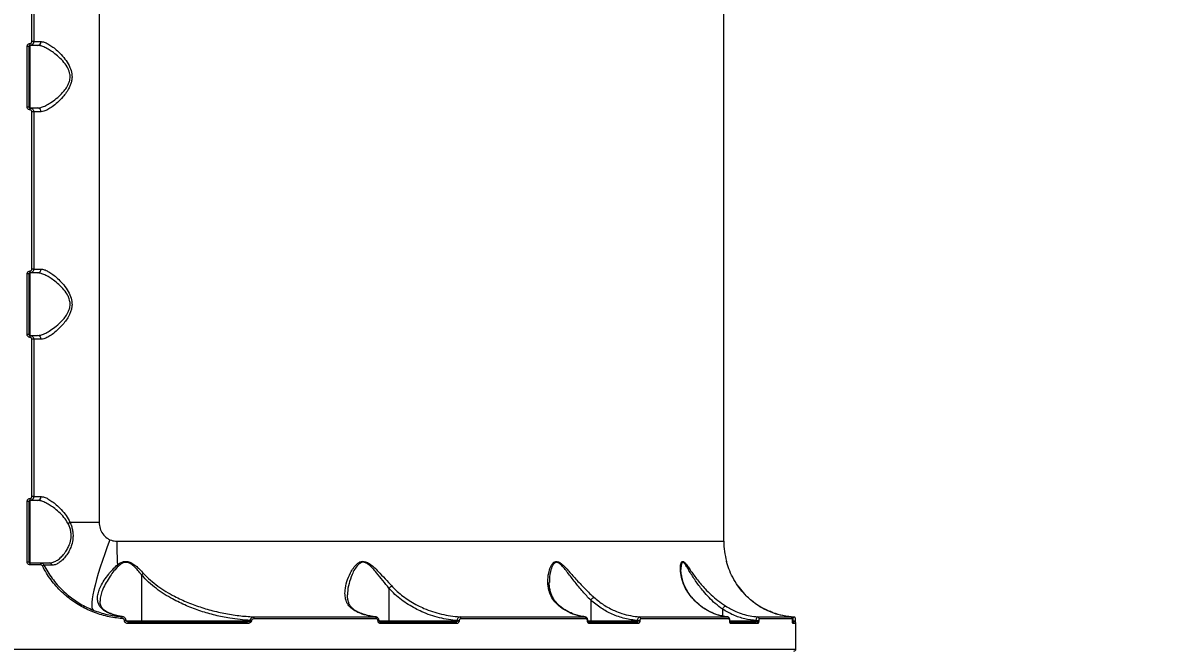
# Model space of a CAD drawing. Header units: millimetres. Extents: x 10665 to 29906, y -6125 to 7364.
# Drawn here: x 23940 to 24541, y 469 to 799 of the extents above; entities that cross this region are included whole.
import ezdxf

# ---------------------------------------------------------------- set-up
doc = ezdxf.new("R2010")
doc.units = ezdxf.units.MM
for name, color, linetype in [('DIKOM_ОБЪЕКТ', 7, 'Continuous'), ('DIKOM_РАЗМЕР_ЗОНА', 7, 'Continuous'), ('DIKOM_РАЗМЕР_ОБЪЕКТА', 7, 'Continuous')]:
    doc.layers.add(name, color=color, linetype=linetype)
doc.styles.add('style1', font='arial.ttf', dxfattribs={"width": 0.8})
doc.dimstyles.new('1-50', dxfattribs={"dimtxt": 300, "dimasz": 200, "dimexe": 100, "dimexo": 0, "dimgap": 100, "dimtad": 1, "dimdec": 0, "dimtxsty": 'style1', "dimcen": 0, "dimclrd": 7, "dimclre": 7, "dimadec": 1, "dimazin": 2, "dimtfac": 1, "dimtdec": 0, "dimtmove": 1, "dimatfit": 3, "dimfxl": 0, "dimlwd": 25, "dimlwe": 18, "dimarcsym": 0})

# ---------------------------------------------------------------- blocks, each defined once
blk = doc.blocks.new('*D16')
at = {"layer": 'Defpoints', "color": 0, "transparency": 16777216}
for p in [(12665, 4926.53), (12665, 1146.89), (26947.71, -1821.93)]:
    blk.add_point(p, dxfattribs=at)
at = {"layer": 'DIKOM_РАЗМЕР_ОБЪЕКТА', "color": 7, "lineweight": 18, "transparency": 16777216}
for p, q in [((12665, 1146.89), (12665, 5026.53)), ((26947.71, -1821.93), (26947.71, 5026.53))]:
    blk.add_line(p, q, dxfattribs=at)
at = {"layer": 'DIKOM_РАЗМЕР_ОБЪЕКТА', "color": 7, "lineweight": 25, "transparency": 16777216}
blk.add_line((26747.71, 4926.53), (12865, 4926.53), dxfattribs=at)
at = {"layer": 'DIKOM_РАЗМЕР_ОБЪЕКТА', "color": 7, "transparency": 16777216}
for points in [[(12865, 4959.86), (12865, 4893.19), (12665, 4926.53)], [(26747.71, 4959.86), (26747.71, 4893.19), (26947.71, 4926.53)]]:
    blk.add_solid(points, dxfattribs=at)
at = {"layer": 'DIKOM_РАЗМЕР_ОБЪЕКТА', "color": 0, "transparency": 16777216, "insert": (21497, 5179.8), "char_height": 300, "attachment_point": 5, "style": 'style1'}
blk.add_mtext('14300', dxfattribs=at)
blk = doc.blocks.new('*D15')
at = {"layer": 'Defpoints', "color": 0, "transparency": 16777216}
for p in [(20416.84, 4419.04), (19675.94, -4001.39), (28567.5, -4001.39)]:
    blk.add_point(p, dxfattribs=at)
at = {"layer": 'DIKOM_РАЗМЕР_ОБЪЕКТА', "color": 7, "lineweight": 18, "transparency": 16777216}
for p, q in [((20416.84, 4419.04), (28667.5, 4419.04)), ((19675.94, -4001.39), (28667.5, -4001.39))]:
    blk.add_line(p, q, dxfattribs=at)
at = {"layer": 'DIKOM_РАЗМЕР_ОБЪЕКТА', "color": 7, "lineweight": 25, "transparency": 16777216}
blk.add_line((28567.5, 4219.04), (28567.5, -3801.39), dxfattribs=at)
at = {"layer": 'DIKOM_РАЗМЕР_ОБЪЕКТА', "color": 7, "transparency": 16777216}
for points in [[(28534.17, 4219.04), (28600.83, 4219.04), (28567.5, 4419.04)], [(28534.17, -3801.39), (28600.83, -3801.39), (28567.5, -4001.39)]]:
    blk.add_solid(points, dxfattribs=at)
at = {"layer": 'DIKOM_РАЗМЕР_ОБЪЕКТА', "color": 0, "transparency": 16777216, "insert": (28247.96, -1553.33), "char_height": 300, "attachment_point": 5, "rotation": 90, "style": 'style1'}
blk.add_mtext('8400', dxfattribs=at)
blk = doc.blocks.new('*D14')
at = {"layer": 'Defpoints', "color": 0, "transparency": 16777216}
for p in [(28947.71, 6914.03), (10665, 1629.88), (28947.71, -1535.43)]:
    blk.add_point(p, dxfattribs=at)
at = {"layer": 'DIKOM_РАЗМЕР_ЗОНА', "color": 7, "lineweight": 18, "transparency": 16777216}
for p, q in [((10665, 1629.88), (10665, 7014.03)), ((28947.71, -1535.43), (28947.71, 7014.03))]:
    blk.add_line(p, q, dxfattribs=at)
at = {"layer": 'DIKOM_РАЗМЕР_ЗОНА', "color": 7, "lineweight": 25, "transparency": 16777216}
blk.add_line((10865, 6914.03), (28747.71, 6914.03), dxfattribs=at)
at = {"layer": 'DIKOM_РАЗМЕР_ЗОНА', "color": 7, "transparency": 16777216}
for points in [[(10865, 6947.36), (10865, 6880.69), (10665, 6914.03)], [(28747.71, 6947.36), (28747.71, 6880.69), (28947.71, 6914.03)]]:
    blk.add_solid(points, dxfattribs=at)
at = {"layer": 'DIKOM_РАЗМЕР_ЗОНА', "color": 0, "transparency": 16777216, "insert": (21431.5, 7167.3), "char_height": 300, "attachment_point": 5, "style": 'style1'}
blk.add_mtext('18300', dxfattribs=at)
blk = doc.blocks.new('*D13')
at = {"layer": 'Defpoints', "color": 0, "transparency": 16777216}
for p in [(20470.84, 6542.55), (29806, 6542.55), (19621.9, -6125)]:
    blk.add_point(p, dxfattribs=at)
at = {"layer": 'DIKOM_РАЗМЕР_ЗОНА', "color": 7, "lineweight": 18, "transparency": 16777216}
for p, q in [((20470.84, 6542.55), (29906, 6542.55)), ((19621.9, -6125), (29906, -6125))]:
    blk.add_line(p, q, dxfattribs=at)
at = {"layer": 'DIKOM_РАЗМЕР_ЗОНА', "color": 7, "lineweight": 25, "transparency": 16777216}
blk.add_line((29806, -5925), (29806, 6342.55), dxfattribs=at)
at = {"layer": 'DIKOM_РАЗМЕР_ЗОНА', "color": 7, "transparency": 16777216}
for points in [[(29772.67, 6342.55), (29839.33, 6342.55), (29806, 6542.55)], [(29772.67, -5925), (29839.33, -5925), (29806, -6125)]]:
    blk.add_solid(points, dxfattribs=at)
at = {"layer": 'DIKOM_РАЗМЕР_ЗОНА', "color": 0, "transparency": 16777216, "insert": (29552.83, 208.78), "char_height": 300, "attachment_point": 5, "rotation": 90, "style": 'style1'}
blk.add_mtext('12650', dxfattribs=at)

msp = doc.modelspace()

# ---------------------------------------------------------------- linework, layer by layer
at = {"layer": 'DIKOM_ОБЪЕКТ', "color": 7, "linetype": 'Continuous', "lineweight": 15}
for p, q in [((23979.79, 885.57), (23979.79, 535.57)), ((24309.28, 525.52), (24309.28, 881.54)), ((23944.32, 789.07), (23944.32, 872.07)), ((23945.28, 872.07), (23945.28, 789.07)), ((23945.28, 789.07), (23944.32, 789.07)), ((23945.28, 789.07), (23949.14, 789.07)), ((23941.82, 754.57), (23941.82, 786.57)), ((23942.78, 786.57), (23941.82, 786.57)), ((23942.78, 786.57), (23942.78, 754.57)), ((23947.33, 787.07), (23943.28, 787.07)), ((23943.28, 787.07), (23943.28, 754.07)), ((23942.78, 754.57), (23941.82, 754.57)), ((23943.28, 754.07), (23947.33, 754.07)), ((23944.32, 669.07), (23944.32, 752.07)), ((23945.28, 752.07), (23944.32, 752.07)), ((23949.14, 752.07), (23945.28, 752.07)), ((23945.28, 752.07), (23945.28, 669.07)), ((23945.28, 669.07), (23944.32, 669.07)), ((23945.28, 669.07), (23949.14, 669.07)), ((23941.82, 634.57), (23941.82, 666.57)), ((23942.78, 666.57), (23941.82, 666.57)), ((23942.78, 666.57), (23942.78, 634.57)), ((23947.33, 667.07), (23943.28, 667.07)), ((23943.28, 667.07), (23943.28, 634.07)), ((23942.78, 634.57), (23941.82, 634.57)), ((23943.28, 634.07), (23947.33, 634.07)), ((23944.32, 549.07), (23944.32, 632.07)), ((23945.28, 632.07), (23944.32, 632.07)), ((23949.14, 632.07), (23945.28, 632.07)), ((23945.28, 632.07), (23945.28, 549.07)), ((23945.28, 549.07), (23944.32, 549.07)), ((23945.28, 549.07), (23949.14, 549.07)), ((23941.82, 514.57), (23941.82, 546.57)), ((23942.78, 546.57), (23941.82, 546.57)), ((23942.78, 546.57), (23942.78, 514.57)), ((23947.33, 547.07), (23943.28, 547.07)), ((23943.28, 547.07), (23943.28, 514.07)), ((23964.38, 535.57), (23979.79, 535.57)), ((23989.13, 525.52), (24309.28, 525.52)), ((23942.78, 514.57), (23941.82, 514.57)), ((23943.28, 514.07), (23948.9, 514.07)), ((23948.95, 513.07), (23943.32, 513.07)), ((24002.2, 507.69), (24002.2, 483.57)), ((24132.64, 500.73), (24132.64, 483.57)), ((24217.26, 503.88), (24217.25, 503.73)), ((24316.71, 501.96), (24320.25, 497.66)), ((24239.05, 494.46), (24239.05, 483.57)), ((23985.43, 487.47), (23985.46, 487.46)), ((24308.51, 489.69), (24308.51, 486.06)), ((23991.97, 485.82), (23991.33, 485.9)), ((23993.19, 483.57), (23993.19, 483.67)), ((23994.03, 483.67), (23993.19, 483.67)), ((23994.03, 483.57), (23993.19, 483.57)), ((23994.03, 483.57), (23994.03, 483.67)), ((23994.03, 483.57), (24002.2, 483.57)), ((23994.97, 483.07), (24057.49, 483.07)), ((24057.8, 482.07), (23995.13, 482.07)), ((24002.2, 483.57), (24059.49, 483.57)), ((24059.49, 483.57), (24059.49, 483.7)), ((24059.49, 483.7), (24060.14, 483.7)), ((24059.49, 483.57), (24060.14, 483.57)), ((24060.14, 483.7), (24060.14, 483.57)), ((24061.3, 485.63), (24125.48, 485.63)), ((24125.92, 484.63), (24061.6, 484.63)), ((24126.89, 483.57), (24126.89, 483.61)), ((24127.41, 483.61), (24126.89, 483.61)), ((24127.41, 483.57), (24126.89, 483.57)), ((24127.41, 483.57), (24127.41, 483.61)), ((24127.41, 483.57), (24132.64, 483.57)), ((24127.83, 483.07), (24167.6, 483.07)), ((24168.17, 482.07), (24128.31, 482.07)), ((24132.64, 483.57), (24168.79, 483.57)), ((24168.79, 483.57), (24168.79, 483.68)), ((24168.79, 483.68), (24169.69, 483.68)), ((24168.79, 483.57), (24169.69, 483.57)), ((24169.69, 483.68), (24169.69, 483.57)), ((24170.12, 485.63), (24235.95, 485.63)), ((24236.63, 484.63), (24170.66, 484.63)), ((24236.05, 485.68), (24235.39, 485.76)), ((24237.31, 483.57), (24237.31, 483.63)), ((24237.57, 483.63), (24237.31, 483.63)), ((24237.57, 483.57), (24237.31, 483.57)), ((24237.57, 483.57), (24237.57, 483.63)), ((24237.57, 483.57), (24239.05, 483.57)), ((24237.59, 483.07), (24263.24, 483.07)), ((24264.05, 482.07), (24238.33, 482.07)), ((24239.05, 483.57), (24263.86, 483.57)), ((24263.86, 483.57), (24263.86, 483.65)), ((24263.86, 483.65), (24264.99, 483.65)), ((24263.86, 483.57), (24264.99, 483.57)), ((24264.85, 485.63), (24311.13, 485.63)), ((24264.99, 483.65), (24264.99, 483.57)), ((24311.98, 484.63), (24265.6, 484.63)), ((24312.39, 483.57), (24312.39, 483.65)), ((24312.48, 483.65), (24312.39, 483.65)), ((24312.48, 483.57), (24312.39, 483.57)), ((24312.48, 483.57), (24312.48, 483.65)), ((24312.48, 483.57), (24326.4, 483.57)), ((24312.65, 483.07), (24326.27, 483.07)), ((24327.22, 482.07), (24313.02, 482.07)), ((24326.4, 483.57), (24326.4, 483.63)), ((24326.4, 483.63), (24327.68, 483.63)), ((24326.4, 483.57), (24327.68, 483.57)), ((24327.1, 485.63), (24344.49, 485.63)), ((24327.68, 483.63), (24327.68, 483.57)), ((24345.41, 484.63), (24327.98, 484.63)), ((24345.78, 483.61), (24345.51, 483.65)), ((24345.52, 483.57), (24345.52, 483.68)), ((24345.53, 483.68), (24345.52, 483.68)), ((24345.53, 483.57), (24345.52, 483.57)), ((24345.53, 483.57), (24345.53, 483.68)), ((24345.53, 483.57), (24345.78, 483.57)), ((24347.28, 482.07), (24345.69, 482.07)), ((24345.71, 483.07), (24346.28, 483.07)), ((24345.78, 483.57), (24345.78, 483.61)), ((24345.78, 483.61), (24347.12, 483.61)), ((24345.78, 483.57), (24347.12, 483.57)), ((24347.12, 483.57), (24347.12, 483.61)), ((24347.28, 468.57), (24347.28, 482.07)), ((23928.29, 468.57), (24347.28, 468.57))]:
    msp.add_line(p, q, dxfattribs=at)
at = {"layer": 'DIKOM_ОБЪЕКТ', "color": 7, "linetype": 'Continuous', "lineweight": 15, "flags": 128}
for points in [[(23985.49, 526.28), (23984.08, 522.59), (23982.75, 518.93), (23981.51, 515.35), (23980.36, 511.87), (23979.32, 508.54), (23978.41, 505.38), (23977.63, 502.42), (23976.98, 499.71), (23976.48, 497.25), (23976.13, 495.08), (23975.93, 493.22), (23975.88, 491.69), (23975.99, 490.5), (23976.25, 489.66), (23976.67, 489.18)], [(23985.11, 487.53), (23985.36, 487.5), (23985.43, 487.47)], [(24002.04, 483.07), (24002.07, 483.08), (24002.1, 483.11), (24002.13, 483.16), (24002.15, 483.22), (24002.17, 483.3), (24002.19, 483.38), (24002.2, 483.48), (24002.2, 483.57)], [(24057.49, 483.07), (24057.55, 483.06), (24057.6, 483), (24057.66, 482.91), (24057.7, 482.78), (24057.74, 482.63), (24057.77, 482.46), (24057.79, 482.27), (24057.8, 482.07)], [(24125.48, 485.63), (24125.57, 485.6), (24125.65, 485.54), (24125.72, 485.44), (24125.79, 485.31), (24125.84, 485.17), (24125.88, 485), (24125.91, 484.82), (24125.92, 484.63)], [(24127.83, 483.07), (24127.92, 483.06), (24128.01, 483), (24128.09, 482.91), (24128.17, 482.78), (24128.23, 482.63), (24128.27, 482.46), (24128.3, 482.27), (24128.31, 482.07)], [(24132.47, 483.07), (24132.51, 483.08), (24132.54, 483.11), (24132.56, 483.16), (24132.59, 483.22), (24132.61, 483.3), (24132.62, 483.38), (24132.63, 483.48), (24132.64, 483.57)], [(24167.6, 483.07), (24167.71, 483.06), (24167.82, 483), (24167.91, 482.91), (24168, 482.78), (24168.07, 482.63), (24168.13, 482.46), (24168.16, 482.27), (24168.17, 482.07)], [(24238.89, 483.07), (24238.92, 483.08), (24238.95, 483.11), (24238.98, 483.16), (24239.01, 483.22), (24239.03, 483.3), (24239.04, 483.38), (24239.05, 483.48), (24239.05, 483.57)], [(24346.16, 485.63), (24346.34, 485.6), (24346.5, 485.54)]]:
    msp.add_lwpolyline(points, dxfattribs=at)
at = {"layer": 'DIKOM_ОБЪЕКТ', "color": 7, "linetype": 'Continuous', "lineweight": 15}
for centre, radius, start, end in [((23936.75, 787.82), 6.58, 353.45226, 2.17375), ((23947.23, 788.98), 1.91, 273.04942, 2.75372), ((23936.75, 753.32), 6.58, 357.82473, 6.54927), ((23947.23, 752.17), 1.91, 357.24628, 86.95058), ((23936.75, 667.82), 6.58, 353.45073, 2.17527), ((23947.23, 668.98), 1.91, 273.04223, 2.75412), ((23936.74, 633.32), 6.59, 357.82902, 6.54394), ((23947.23, 632.17), 1.91, 357.24924, 86.94762), ((23936.75, 547.82), 6.58, 353.45226, 2.17375), ((23947.23, 548.98), 1.91, 273.05238, 2.75076), ((23960.42, 541.95), 7.51, 292.85826, 301.84586), ((24225.52, 525.4), 236.39, 179.97068, 182.99637), ((24349.28, 525.52), 40, 180, 195.40224), ((23936.75, 513.32), 6.58, 357.82473, 6.54927), ((23944.07, 513.32), 4.89, 357.07638, 8.82971), ((23945.68, 521.26), 9.68, 295.50048, 301.1419), ((23953.33, 512.31), 1.76, 21.13083, 88.17499), ((23985.02, 508.87), 6.09, 35.66455, 43.27115), ((24008.17, 501.57), 8.54, 125.3898, 134.28805), ((23960.57, 498.43), 3.55, 317.20505, 332.53669), ((23974.29, 489.34), 2.38, 332.91733, 356.22792), ((23989.95, 485.1), 1.97, 349.7985, 19.12815), ((23993.46, 482.32), 1.69, 351.7102, 26.63978), ((24060.45, 484.84), 1.16, 349.96981, 43.13252), ((24169.74, 484.78), 0.928, 350.71533, 65.89129), ((24235.71, 484.74), 0.925, 353.59354, 75.18949), ((24237.43, 482.19), 0.9, 352.80843, 80.22887), ((24263.13, 482.16), 0.918, 354.42723, 83.01096), ((24264.66, 484.71), 0.937, 355.15101, 78.48352), ((24311.02, 484.67), 0.968, 357.85135, 82.95839), ((24311.99, 482.09), 1.03, 359.37075, 52.14622), ((24326.25, 482.1), 0.977, 358.64109, 88.54681), ((24327, 484.65), 0.982, 358.82105, 84.30091), ((24344.41, 484.64), 0.998, 359.88602, 85.66233), ((24344.68, 482.07), 1, 0.01251, 24.49934), ((24346.28, 482.07), 1, 0, 90), ((24346.28, 468.57), 1, 270, 0)]:
    msp.add_arc(centre, radius, start, end, dxfattribs=at)
for points, knots in [([(23941.82, 786.57), (23941.83, 786.68), (23941.84, 786.96), (23942.02, 787.38), (23942.36, 787.77), (23942.82, 788.02), (23943.15, 788.06), (23943.32, 788.07)], [0, 0, 0, 0, 0.140596, 0.355125, 0.569867, 0.784877, 1, 1, 1, 1]), ([(23945.28, 789.07), (23945.27, 788.93), (23945.25, 788.56), (23945.01, 787.99), (23944.56, 787.49), (23943.96, 787.14), (23943.51, 787.1), (23943.28, 787.07)], [0, 0, 0, 0, 0.140782, 0.355467, 0.57028, 0.78517, 1, 1, 1, 1]), ([(23943.32, 788.07), (23943.44, 788.09), (23943.66, 788.11), (23943.96, 788.28), (23944.19, 788.53), (23944.31, 788.82), (23944.32, 789), (23944.32, 789.07)], [0, 0, 0, 0, 0.215135, 0.430192, 0.644967, 0.859423, 1, 1, 1, 1]), ([(23949.14, 789.07), (23949.69, 789.01), (23950.8, 788.89), (23952.77, 787.97), (23954.9, 786.61), (23957.27, 784.74), (23959.84, 782.28), (23962.41, 779.2), (23964.46, 775.78), (23965.4, 772.67), (23965.53, 770.23), (23965.32, 768.36), (23964.8, 766.51), (23963.88, 764.41), (23962.5, 762.15), (23960.41, 759.51), (23957.85, 756.9), (23955.15, 754.7), (23952.72, 753.15), (23950.73, 752.24), (23949.64, 752.13), (23949.14, 752.07)], [0, 0, 0, 0, 0.054583, 0.111031, 0.165946, 0.222014, 0.289073, 0.357961, 0.422673, 0.477405, 0.504749, 0.533098, 0.562353, 0.592382, 0.639888, 0.688583, 0.759284, 0.832059, 0.890158, 0.949867, 1, 1, 1, 1]), ([(23943.28, 787.07), (23943.23, 787.07), (23943.12, 787.06), (23942.97, 786.97), (23942.85, 786.84), (23942.79, 786.7), (23942.79, 786.61), (23942.78, 786.57)], [0, 0, 0, 0, 0.215469, 0.430682, 0.645508, 0.859608, 1, 1, 1, 1]), ([(23947.33, 754.07), (23947.86, 754.12), (23949, 754.22), (23951.08, 755.03), (23953.59, 756.38), (23956.43, 758.35), (23959.11, 760.64), (23961.32, 763.02), (23962.77, 765.01), (23963.76, 766.92), (23964.41, 768.85), (23964.56, 770.58), (23964.37, 772.21), (23964.04, 773.49), (23963.09, 775.68), (23961.26, 778.28), (23958.58, 781.01), (23955.89, 783.19), (23953.39, 784.87), (23951.18, 786.07), (23949.1, 786.9), (23947.93, 787.02), (23947.33, 787.07)], [0, 0, 0, 0, 0.050714, 0.109914, 0.170724, 0.242653, 0.316472, 0.363748, 0.411987, 0.440047, 0.468857, 0.5101, 0.521087, 0.546819, 0.573407, 0.636935, 0.704611, 0.774149, 0.830251, 0.887331, 0.94288, 1, 1, 1, 1]), ([(23943.32, 753.07), (23943.21, 753.08), (23942.93, 753.1), (23942.51, 753.28), (23942.13, 753.62), (23941.87, 754.07), (23941.84, 754.41), (23941.82, 754.57)], [0, 0, 0, 0, 0.141846, 0.356727, 0.571366, 0.785768, 1, 1, 1, 1]), ([(23942.78, 754.57), (23942.79, 754.52), (23942.8, 754.41), (23942.89, 754.26), (23943.01, 754.14), (23943.15, 754.08), (23943.25, 754.08), (23943.28, 754.07)], [0, 0, 0, 0, 0.214037, 0.428077, 0.642672, 0.857911, 1, 1, 1, 1]), ([(23943.28, 754.07), (23943.43, 754.06), (23943.8, 754.04), (23944.37, 753.8), (23944.87, 753.35), (23945.22, 752.75), (23945.26, 752.3), (23945.28, 752.07)], [0, 0, 0, 0, 0.141712, 0.356399, 0.570903, 0.785466, 1, 1, 1, 1]), ([(23944.32, 752.07), (23944.31, 752.19), (23944.29, 752.41), (23944.12, 752.71), (23943.86, 752.94), (23943.58, 753.06), (23943.4, 753.07), (23943.32, 753.07)], [0, 0, 0, 0, 0.214302, 0.428624, 0.643158, 0.858091, 1, 1, 1, 1]), ([(23941.82, 666.57), (23941.83, 666.68), (23941.84, 666.96), (23942.02, 667.38), (23942.36, 667.77), (23942.82, 668.02), (23943.15, 668.06), (23943.32, 668.07)], [0, 0, 0, 0, 0.140685, 0.355103, 0.569903, 0.784895, 1, 1, 1, 1]), ([(23945.28, 669.07), (23945.27, 668.93), (23945.25, 668.56), (23945.01, 667.99), (23944.56, 667.49), (23943.96, 667.14), (23943.51, 667.1), (23943.28, 667.07)], [0, 0, 0, 0, 0.140715, 0.355411, 0.570293, 0.785158, 1, 1, 1, 1]), ([(23943.32, 668.07), (23943.44, 668.09), (23943.66, 668.11), (23943.96, 668.28), (23944.19, 668.53), (23944.31, 668.82), (23944.32, 669), (23944.32, 669.07)], [0, 0, 0, 0, 0.215154, 0.430154, 0.644948, 0.859562, 1, 1, 1, 1]), ([(23949.14, 669.07), (23949.69, 669.01), (23950.8, 668.89), (23952.77, 667.97), (23954.9, 666.61), (23957.27, 664.74), (23959.84, 662.28), (23962.41, 659.2), (23964.46, 655.78), (23965.4, 652.67), (23965.53, 650.23), (23965.32, 648.36), (23964.8, 646.51), (23963.88, 644.41), (23962.5, 642.15), (23960.41, 639.51), (23957.85, 636.9), (23955.15, 634.7), (23952.72, 633.15), (23950.73, 632.24), (23949.64, 632.13), (23949.14, 632.07)], [0, 0, 0, 0, 0.054582, 0.111032, 0.165947, 0.222012, 0.289072, 0.357959, 0.422671, 0.477404, 0.504751, 0.5331, 0.562355, 0.592381, 0.63989, 0.688585, 0.759283, 0.83206, 0.890159, 0.949867, 1, 1, 1, 1]), ([(23943.28, 667.07), (23943.23, 667.07), (23943.12, 667.06), (23942.97, 666.97), (23942.85, 666.84), (23942.79, 666.7), (23942.79, 666.61), (23942.78, 666.57)], [0, 0, 0, 0, 0.215493, 0.430678, 0.645251, 0.859324, 1, 1, 1, 1]), ([(23947.33, 634.07), (23947.86, 634.12), (23949, 634.22), (23951.08, 635.03), (23953.59, 636.38), (23956.43, 638.35), (23959.11, 640.64), (23961.32, 643.02), (23962.77, 645.01), (23963.76, 646.92), (23964.41, 648.85), (23964.56, 650.58), (23964.37, 652.21), (23964.04, 653.49), (23963.09, 655.68), (23961.26, 658.28), (23958.58, 661.01), (23955.89, 663.19), (23953.39, 664.87), (23951.18, 666.06), (23949.1, 666.9), (23947.93, 667.02), (23947.33, 667.07)], [0, 0, 0, 0, 0.050714, 0.109915, 0.170724, 0.242652, 0.316474, 0.363749, 0.411988, 0.440045, 0.468859, 0.510098, 0.521085, 0.546817, 0.573408, 0.636933, 0.704612, 0.774149, 0.830252, 0.88733, 0.94288, 1, 1, 1, 1]), ([(23943.32, 633.07), (23943.21, 633.08), (23942.93, 633.1), (23942.51, 633.28), (23942.13, 633.62), (23941.87, 634.07), (23941.84, 634.41), (23941.82, 634.57)], [0, 0, 0, 0, 0.141851, 0.356723, 0.571285, 0.785678, 1, 1, 1, 1]), ([(23942.78, 634.57), (23942.79, 634.52), (23942.8, 634.41), (23942.89, 634.26), (23943.01, 634.14), (23943.15, 634.08), (23943.25, 634.08), (23943.28, 634.07)], [0, 0, 0, 0, 0.214005, 0.428278, 0.642841, 0.857933, 1, 1, 1, 1]), ([(23943.28, 634.07), (23943.43, 634.06), (23943.8, 634.04), (23944.37, 633.8), (23944.87, 633.35), (23945.22, 632.75), (23945.26, 632.3), (23945.28, 632.07)], [0, 0, 0, 0, 0.141714, 0.356405, 0.570963, 0.785462, 1, 1, 1, 1]), ([(23944.32, 632.07), (23944.31, 632.19), (23944.29, 632.41), (23944.12, 632.71), (23943.86, 632.94), (23943.58, 633.06), (23943.4, 633.07), (23943.32, 633.07)], [0, 0, 0, 0, 0.214175, 0.428519, 0.643178, 0.858076, 1, 1, 1, 1]), ([(23941.82, 546.57), (23941.83, 546.68), (23941.84, 546.96), (23942.02, 547.38), (23942.36, 547.77), (23942.82, 548.02), (23943.15, 548.06), (23943.32, 548.07)], [0, 0, 0, 0, 0.140596, 0.355125, 0.569867, 0.784877, 1, 1, 1, 1]), ([(23945.28, 549.07), (23945.27, 548.93), (23945.25, 548.56), (23945.01, 547.99), (23944.56, 547.49), (23943.96, 547.14), (23943.51, 547.1), (23943.28, 547.07)], [0, 0, 0, 0, 0.140786, 0.355476, 0.570294, 0.785152, 1, 1, 1, 1]), ([(23943.32, 548.07), (23943.44, 548.09), (23943.66, 548.11), (23943.96, 548.28), (23944.19, 548.53), (23944.31, 548.82), (23944.32, 549), (23944.32, 549.07)], [0, 0, 0, 0, 0.215135, 0.430192, 0.644967, 0.859423, 1, 1, 1, 1]), ([(23949.14, 549.07), (23949.7, 549.01), (23950.81, 548.88), (23952.79, 547.96), (23954.91, 546.61), (23957.29, 544.72), (23959.85, 542.26), (23962.45, 539.23), (23963.75, 536.77), (23964.38, 535.57)], [0, 0, 0, 0, 0.131659, 0.26349, 0.395142, 0.526879, 0.6883, 0.849539, 1, 1, 1, 1]), ([(23943.28, 547.07), (23943.23, 547.07), (23943.12, 547.06), (23942.97, 546.97), (23942.85, 546.84), (23942.79, 546.7), (23942.79, 546.61), (23942.78, 546.57)], [0, 0, 0, 0, 0.215457, 0.430658, 0.645246, 0.859616, 1, 1, 1, 1]), ([(23963.33, 535.03), (23962.67, 536.1), (23961.28, 538.33), (23958.56, 541), (23955.9, 543.19), (23953.39, 544.87), (23951.18, 546.07), (23949.1, 546.9), (23947.93, 547.02), (23947.33, 547.07)], [0, 0, 0, 0, 0.146381, 0.305498, 0.46899, 0.600896, 0.735098, 0.865703, 1, 1, 1, 1]), ([(23964.38, 535.57), (23964.65, 534.92), (23965.19, 533.62), (23965.76, 531.52), (23966.04, 529.35), (23966.01, 526.61), (23965.41, 523.76), (23964.33, 521.05), (23963.04, 518.72), (23961.48, 516.61), (23959.69, 514.84), (23957.87, 513.63), (23956.29, 513.02), (23955.34, 512.97), (23954.97, 512.95)], [0, 0, 0, 0, 0.061061, 0.122047, 0.183625, 0.245192, 0.354858, 0.436925, 0.519099, 0.62282, 0.726597, 0.83109, 0.935577, 1, 1, 1, 1]), ([(23979.79, 535.57), (23979.88, 534.46), (23980.08, 532.26), (23981.59, 529.31), (23983.52, 527.3), (23984.97, 526.55), (23985.49, 526.28)], [0, 0, 0, 0, 0.288562, 0.571627, 0.847039, 1, 1, 1, 1]), ([(23953.39, 514.07), (23953.77, 514.1), (23954.75, 514.15), (23956.42, 514.72), (23958.32, 515.85), (23960.2, 517.5), (23961.83, 519.45), (23963.2, 521.63), (23964.36, 524.12), (23965, 526.72), (23965.07, 529.17), (23964.9, 530.51), (23964.6, 531.86), (23964.19, 533.25), (23963.62, 534.43), (23963.33, 535.03)], [0, 0, 0, 0, 0.06539, 0.170369, 0.277945, 0.381812, 0.488414, 0.569564, 0.6528, 0.760419, 0.815163, 0.871886, 0.880045, 0.939202, 1, 1, 1, 1]), ([(23985.49, 526.28), (23986.47, 525.96), (23987.55, 525.59), (23988.8, 525.53), (23989.02, 525.53), (23989.13, 525.52)], [0, 0, 0, 0, 0.821759, 0.907869, 1, 1, 1, 1]), ([(23943.32, 513.07), (23943.21, 513.08), (23942.93, 513.1), (23942.51, 513.28), (23942.13, 513.62), (23941.87, 514.07), (23941.84, 514.41), (23941.82, 514.57)], [0, 0, 0, 0, 0.141846, 0.356727, 0.571366, 0.785768, 1, 1, 1, 1]), ([(23942.78, 514.57), (23942.79, 514.52), (23942.8, 514.41), (23942.89, 514.26), (23943.01, 514.14), (23943.15, 514.08), (23943.25, 514.08), (23943.28, 514.07)], [0, 0, 0, 0, 0.214037, 0.428077, 0.642672, 0.857911, 1, 1, 1, 1]), ([(23948.9, 514.07), (23948.96, 514.07), (23949.24, 514.06), (23949.74, 513.93), (23950.32, 513.55), (23950.56, 513.17), (23950.68, 512.98)], [0, 0, 0, 0, 0.081889, 0.388017, 0.693916, 1, 1, 1, 1]), ([(23948.9, 514.07), (23948.98, 514.07), (23949.17, 514.07), (23950.63, 514.07), (23952.46, 514.07), (23953.39, 514.07)], [0, 0, 0, 0, 0.306973, 0.64847, 1, 1, 1, 1]), ([(23949.84, 512.53), (23949.78, 512.62), (23949.66, 512.81), (23949.37, 513), (23949.12, 513.07), (23948.98, 513.07), (23948.95, 513.07)], [0, 0, 0, 0, 0.305741, 0.61164, 0.918026, 1, 1, 1, 1]), ([(23963.18, 496.02), (23962.11, 496.93), (23959.97, 498.76), (23957.05, 501.82), (23954.36, 505.14), (23951.91, 508.69), (23950.53, 511.25), (23949.84, 512.53)], [0, 0, 0, 0, 0.197834, 0.395499, 0.593166, 0.796582, 1, 1, 1, 1]), ([(23954.97, 512.95), (23954.1, 512.95), (23952.34, 512.97), (23951.11, 512.97), (23950.71, 512.98), (23950.69, 512.98), (23950.68, 512.98)], [0, 0, 0, 0, 0.341498, 0.692995, 0.91801, 1, 1, 1, 1]), ([(23950.68, 512.98), (23952.04, 510.57), (23954.1, 506.92), (23957.65, 502.58), (23960.55, 499.5), (23962.68, 497.69), (23963.73, 496.79)], [0, 0, 0, 0, 0.39517, 0.598666, 0.802162, 1, 1, 1, 1]), ([(23985.11, 487.53), (23984.42, 487.84), (23983.04, 488.47), (23981.41, 489.67), (23980.17, 491.05), (23979.3, 492.67), (23978.87, 494.51), (23978.91, 496.67), (23979.48, 499.08), (23980.65, 501.87), (23982.4, 504.92), (23984.59, 507.92), (23986.9, 510.71), (23988.61, 512.27), (23989.46, 513.05)], [0, 0, 0, 0, 0.067606, 0.135244, 0.205688, 0.276167, 0.355562, 0.434997, 0.526751, 0.618553, 0.725883, 0.833249, 0.916681, 1, 1, 1, 1]), ([(23989.97, 512.42), (23989.16, 511.57), (23987.54, 509.87), (23985.4, 506.87), (23983.38, 503.68), (23981.77, 500.47), (23980.74, 497.56), (23980.25, 495.4), (23980.29, 494.23), (23980.3, 493.88)], [0, 0, 0, 0, 0.140507, 0.28122, 0.458606, 0.635932, 0.786269, 0.936521, 1, 1, 1, 1]), ([(23989.46, 513.05), (23990.09, 513.52), (23991.21, 514.35), (23993.15, 514.99), (23995.12, 514.9), (23997.17, 514.01), (23999.15, 512.59), (24001.2, 510.7), (24002.5, 509.31), (24003.22, 508.54)], [0, 0, 0, 0, 0.149112, 0.259623, 0.371648, 0.498761, 0.652528, 0.806978, 1, 1, 1, 1]), ([(24002.2, 507.69), (24001.56, 508.5), (24000.41, 509.94), (23998.6, 511.92), (23996.85, 513.41), (23995.13, 514.3), (23993.92, 514.43), (23992.83, 514.3), (23991.48, 513.77), (23990.53, 512.92), (23989.97, 512.42)], [0, 0, 0, 0, 0.201041, 0.358393, 0.514938, 0.638503, 0.72178, 0.744962, 0.851275, 1, 1, 1, 1]), ([(24115.48, 488.39), (24114.42, 489.01), (24112.69, 490.02), (24111.14, 491.89), (24110.04, 493.91), (24109.43, 496.51), (24109.45, 500.05), (24110.32, 504.23), (24111.98, 508.2), (24113.85, 511.44), (24115.54, 513.43), (24117.25, 514.62), (24118.78, 515.03), (24120.52, 514.77), (24122.55, 513.65), (24124.75, 511.84), (24127.48, 509.11), (24130.63, 505.77), (24132.97, 503.2), (24134.14, 501.92)], [0, 0, 0, 0, 0.074253, 0.121009, 0.167801, 0.23855, 0.309417, 0.407005, 0.504674, 0.560905, 0.616852, 0.648471, 0.67538, 0.70245, 0.738676, 0.787639, 0.836824, 0.918411, 1, 1, 1, 1]), ([(24132.64, 500.73), (24131.58, 502.08), (24129.46, 504.76), (24126.63, 508.27), (24124.19, 511.13), (24122.24, 513.02), (24120.41, 514.22), (24118.84, 514.51), (24117.46, 514.06), (24115.95, 512.79), (24114.47, 510.71), (24112.85, 507.31), (24111.47, 503.16), (24110.76, 499.48), (24110.84, 497.58), (24110.85, 497.18)], [0, 0, 0, 0, 0.11611, 0.232219, 0.300619, 0.368681, 0.416767, 0.451565, 0.486341, 0.528545, 0.606549, 0.684985, 0.824108, 0.963139, 1, 1, 1, 1]), ([(24222.32, 491.4), (24221.53, 492.11), (24219.84, 493.66), (24218.11, 496.46), (24216.81, 499.98), (24216.3, 504.15), (24216.71, 508.32), (24217.62, 511.4), (24218.57, 513.31), (24219.48, 514.42), (24220.33, 514.86), (24221.15, 514.96), (24222.14, 514.77), (24223.75, 513.68), (24225.59, 511.89), (24228.26, 508.9), (24231.77, 504.95), (24235.47, 501), (24238.51, 498.02), (24240.02, 496.64), (24240.77, 495.94)], [0, 0, 0, 0, 0.059053, 0.127727, 0.196513, 0.291305, 0.386175, 0.452749, 0.48692, 0.520896, 0.548901, 0.554238, 0.580032, 0.615194, 0.662239, 0.709494, 0.807573, 0.905609, 0.952814, 1, 1, 1, 1]), ([(24239.06, 494.46), (24239.06, 494.46), (24237.61, 495.85), (24234.83, 499), (24230.78, 503.9), (24227.6, 508.04), (24225.19, 511.18), (24223.54, 513.05), (24222.09, 514.22), (24221.18, 514.44), (24220.45, 514.33), (24219.69, 513.85), (24218.9, 512.67), (24218.09, 510.66), (24217.36, 507.7), (24217.3, 505.23), (24217.26, 503.88)], [0, 0, 0, 0, 0.000024, 0.138846, 0.283203, 0.427605, 0.495549, 0.56316, 0.611411, 0.645704, 0.652788, 0.690457, 0.738373, 0.786635, 0.88349, 1, 1, 1, 1]), ([(24292.25, 495.94), (24291.35, 497.12), (24289.36, 499.69), (24287.49, 504.02), (24286.55, 508.09), (24286.36, 511.05), (24286.48, 512.88), (24286.72, 514.06), (24287.14, 514.87), (24287.63, 514.98), (24288.27, 514.7), (24289.15, 513.78), (24290.45, 511.98), (24292.44, 509.03), (24295.29, 505.12), (24298.93, 500.82), (24302.6, 497.21), (24306.22, 494.1), (24308.81, 492.33), (24310.16, 491.4)], [0, 0, 0, 0, 0.079015, 0.173492, 0.268054, 0.328721, 0.361363, 0.393896, 0.422326, 0.451312, 0.459935, 0.498982, 0.545108, 0.591442, 0.689034, 0.786595, 0.855573, 0.92445, 1, 1, 1, 1]), ([(24308.52, 489.7), (24308.51, 489.7), (24307.25, 490.62), (24304.81, 492.57), (24301.45, 495.79), (24298.04, 499.59), (24294.69, 504.08), (24292.07, 508.17), (24290.25, 511.27), (24289.09, 513.15), (24288.27, 514.15), (24287.74, 514.43), (24287.49, 514.4), (24287.17, 514.12), (24286.89, 513.47), (24286.71, 512.23), (24286.63, 511.25), (24286.66, 510.71), (24286.67, 510.69)], [0, 0, 0, 0, 0.000049, 0.113386, 0.217943, 0.322647, 0.47082, 0.61903, 0.687706, 0.756042, 0.811114, 0.822975, 0.853639, 0.862825, 0.90282, 0.950525, 0.99842, 1, 1, 1, 1]), ([(24316.74, 501.92), (24315.76, 503.44), (24313.8, 506.49), (24312.16, 510.33), (24311.3, 512.85), (24310.93, 514.11), (24310.75, 514.79), (24310.69, 515.04), (24310.75, 514.79), (24310.78, 514.69)], [0, 0, 0, 0, 0.281476, 0.562758, 0.713936, 0.791975, 0.869575, 0.945742, 1, 1, 1, 1]), ([(24059.49, 483.7), (24055.89, 484.02), (24049.67, 484.57), (24040.98, 486.4), (24033.33, 488.58), (24025.8, 491.41), (24019.39, 494.5), (24014.12, 497.59), (24009.89, 500.52), (24005.83, 503.81), (24003.41, 506.4), (24002.2, 507.69)], [0, 0, 0, 0, 0.172162, 0.296945, 0.421721, 0.549577, 0.677393, 0.756948, 0.836484, 0.918274, 1, 1, 1, 1]), ([(24003.22, 508.54), (24004.39, 507.34), (24006.75, 504.93), (24010.75, 501.81), (24015, 498.99), (24020.28, 496.02), (24026.59, 493.11), (24034.01, 490.42), (24041.67, 488.29), (24048.22, 487.01), (24054.76, 486.07), (24058.7, 485.81), (24061.3, 485.63)], [0, 0, 0, 0, 0.077601, 0.155262, 0.235469, 0.315696, 0.438518, 0.561375, 0.687283, 0.8132, 0.876762, 1, 1, 1, 1]), ([(24292.54, 495.82), (24292.2, 496.2), (24291.32, 497.22), (24290.14, 498.98), (24288.95, 501.12), (24287.98, 503.43), (24287.27, 505.82), (24286.83, 508.08), (24286.66, 509.7), (24286.67, 510.51), (24286.67, 510.69)], [0, 0, 0, 0, 0.084223, 0.220551, 0.365112, 0.517131, 0.67716, 0.824016, 0.9591, 1, 1, 1, 1]), ([(24132.64, 500.74), (24132.8, 500.89), (24133.12, 501.2), (24133.6, 501.57), (24133.94, 501.8), (24134.09, 501.89), (24134.14, 501.92)], [0, 0, 0, 0, 0.32531, 0.650546, 0.89253, 1, 1, 1, 1]), ([(24132.64, 500.74), (24132.64, 500.74), (24132.64, 500.74), (24132.64, 500.74), (24132.64, 500.73), (24132.64, 500.73)], [0, 0, 0, 0, 0.260857, 0.671592, 1, 1, 1, 1]), ([(24168.79, 483.68), (24167.2, 483.83), (24164.02, 484.14), (24159.27, 485.12), (24154.56, 486.48), (24150.32, 488.13), (24146.4, 490.02), (24142.81, 492.09), (24139.2, 494.6), (24135.76, 497.44), (24133.68, 499.64), (24132.64, 500.74)], [0, 0, 0, 0, 0.118327, 0.236652, 0.358143, 0.479627, 0.571258, 0.67683, 0.782389, 0.891206, 1, 1, 1, 1]), ([(24134.14, 501.92), (24134.37, 501.67), (24135.51, 500.45), (24137.7, 498.39), (24141.93, 495.02), (24146.45, 492.26), (24151.48, 489.91), (24155.64, 488.34), (24160.35, 487.01), (24165.18, 486.06), (24168.47, 485.77), (24170.12, 485.63)], [0, 0, 0, 0, 0.024296, 0.12225, 0.220219, 0.421517, 0.511889, 0.632236, 0.752591, 0.876295, 1, 1, 1, 1]), ([(24222.85, 491.3), (24222.78, 491.36), (24222.17, 491.81), (24221.21, 492.8), (24219.97, 494.29), (24218.95, 495.98), (24218.13, 497.84), (24217.57, 499.9), (24217.24, 501.88), (24217.23, 503.19), (24217.23, 503.74)], [0, 0, 0, 0, 0.016536, 0.141356, 0.274368, 0.416122, 0.56581, 0.721453, 0.88133, 1, 1, 1, 1]), ([(24344.49, 485.63), (24342.2, 485.94), (24338.74, 486.41), (24334.23, 487.97), (24330.24, 489.78), (24325.75, 492.53), (24321.77, 495.95), (24318.8, 499.16), (24317.43, 501), (24316.74, 501.92)], [0, 0, 0, 0, 0.222715, 0.336734, 0.450747, 0.631003, 0.813276, 0.906644, 1, 1, 1, 1]), ([(23976.41, 488.25), (23974.09, 489.28), (23969.39, 491.36), (23965.27, 494.45), (23963.18, 496.02)], [0, 0, 0, 0, 0.494168, 1, 1, 1, 1]), ([(23963.73, 496.79), (23965.72, 495.29), (23969.75, 492.26), (23974.34, 490.21), (23976.67, 489.18)], [0, 0, 0, 0, 0.494166, 1, 1, 1, 1]), ([(23985.47, 487.48), (23985.25, 487.56), (23984.52, 487.85), (23983.48, 488.43), (23982.38, 489.22), (23981.52, 490.08), (23980.86, 491.04), (23980.43, 492.13), (23980.23, 493.08), (23980.26, 493.73), (23980.27, 493.88)], [0, 0, 0, 0, 0.05459, 0.186557, 0.322645, 0.461345, 0.610538, 0.77195, 0.947338, 1, 1, 1, 1]), ([(24116.04, 488.34), (24115.97, 488.36), (24115.41, 488.61), (24114.52, 489.2), (24113.37, 490.11), (24112.43, 491.17), (24111.69, 492.41), (24111.13, 493.9), (24110.78, 495.5), (24110.76, 496.66), (24110.75, 497.19)], [0, 0, 0, 0, 0.014881, 0.134998, 0.262706, 0.397902, 0.54217, 0.695773, 0.860671, 1, 1, 1, 1]), ([(24239.05, 494.46), (24239.05, 494.46), (24239.05, 494.46), (24239.06, 494.46), (24239.06, 494.46), (24239.06, 494.46)], [0, 0, 0, 0, 0.433703, 0.810877, 1, 1, 1, 1]), ([(24263.86, 483.65), (24261.58, 483.94), (24256.97, 484.53), (24250.46, 486.85), (24244.34, 490.07), (24240.83, 492.99), (24239.05, 494.46)], [0, 0, 0, 0, 0.251651, 0.50986, 0.751869, 1, 1, 1, 1]), ([(24239.06, 494.46), (24239.2, 494.63), (24239.49, 494.98), (24239.98, 495.43), (24240.37, 495.73), (24240.63, 495.89), (24240.74, 495.93), (24240.77, 495.94)], [0, 0, 0, 0, 0.248759, 0.497593, 0.746376, 0.912703, 1, 1, 1, 1]), ([(24240.77, 495.94), (24242.44, 494.57), (24245.82, 491.79), (24250.89, 489.13), (24255.69, 487.31), (24260.1, 486.15), (24263.26, 485.8), (24264.85, 485.63)], [0, 0, 0, 0, 0.239876, 0.485873, 0.639422, 0.818548, 1, 1, 1, 1]), ([(24311.13, 485.63), (24309.33, 485.92), (24305.66, 486.49), (24300.65, 488.81), (24296.08, 491.91), (24293.54, 494.59), (24292.25, 495.94)], [0, 0, 0, 0, 0.262566, 0.532665, 0.763648, 1, 1, 1, 1]), ([(24292.25, 495.94), (24292.29, 495.93), (24292.4, 495.89), (24292.46, 495.82), (24292.51, 495.78)], [0, 0, 0, 0, 0.397086, 1, 1, 1, 1]), ([(24306.38, 486.58), (24305.65, 486.81), (24304.02, 487.32), (24301.57, 488.47), (24299.04, 489.96), (24296.63, 491.74), (24294.45, 493.66), (24293.13, 495.12), (24292.52, 495.79)], [0, 0, 0, 0, 0.144217, 0.322803, 0.500385, 0.675212, 0.849032, 1, 1, 1, 1]), ([(24323.93, 494.31), (24324.69, 493.7), (24326.28, 492.43), (24328.99, 490.76), (24331.65, 489.38), (24333.33, 488.68), (24334.04, 488.39)], [0, 0, 0, 0, 0.247104, 0.522768, 0.798168, 1, 1, 1, 1]), ([(23991.89, 484.75), (23989.28, 485.02), (23984, 485.58), (23978.96, 487.36), (23976.41, 488.25)], [0, 0, 0, 0, 0.493871, 1, 1, 1, 1]), ([(23976.67, 489.18), (23979.1, 488.32), (23984.02, 486.57), (23989.2, 486.02), (23991.81, 485.74)], [0, 0, 0, 0, 0.493817, 1, 1, 1, 1]), ([(23991.81, 485.74), (23990.68, 485.93), (23988.41, 486.3), (23986.21, 487.12), (23985.11, 487.53)], [0, 0, 0, 0, 0.497406, 1, 1, 1, 1]), ([(23991.33, 485.9), (23991.04, 485.94), (23989.82, 486.09), (23987.85, 486.61), (23986.2, 487.25), (23985.45, 487.54)], [0, 0, 0, 0, 0.143852, 0.61256, 1, 1, 1, 1]), ([(24115.48, 488.39), (24115.5, 488.39), (24115.67, 488.42), (24115.87, 488.43), (24115.99, 488.33), (24116, 488.32)], [0, 0, 0, 0, 0.105231, 0.892979, 1, 1, 1, 1]), ([(24125.48, 485.63), (24123.89, 485.85), (24120.78, 486.28), (24117.47, 487.47), (24115.76, 488.26), (24115.48, 488.39)], [0, 0, 0, 0, 0.466534, 0.915015, 1, 1, 1, 1]), ([(24125.6, 485.64), (24125.51, 485.64), (24124.48, 485.68), (24122.49, 486.05), (24119.69, 486.8), (24117.52, 487.58), (24116.33, 488.2), (24116.03, 488.36)], [0, 0, 0, 0, 0.025575, 0.317708, 0.609856, 0.90119, 1, 1, 1, 1]), ([(24235.95, 485.63), (24234.25, 485.91), (24230.8, 486.48), (24226.2, 488.55), (24223.49, 490.54), (24222.32, 491.4)], [0, 0, 0, 0, 0.355858, 0.721477, 1, 1, 1, 1]), ([(24222.32, 491.4), (24222.35, 491.4), (24222.45, 491.4), (24222.62, 491.37), (24222.72, 491.29), (24222.77, 491.24)], [0, 0, 0, 0, 0.143563, 0.562299, 1, 1, 1, 1]), ([(24235.39, 485.76), (24235.08, 485.79), (24233.91, 485.91), (24231.87, 486.44), (24229.31, 487.34), (24226.8, 488.58), (24224.63, 489.89), (24223.35, 490.92), (24222.84, 491.33)], [0, 0, 0, 0, 0.06919, 0.267439, 0.466938, 0.667152, 0.867467, 1, 1, 1, 1]), ([(24308.51, 489.69), (24308.51, 489.69), (24308.51, 489.69), (24308.52, 489.69), (24308.52, 489.7)], [0, 0, 0, 0, 0.602764, 1, 1, 1, 1]), ([(24326.4, 483.63), (24324.35, 483.88), (24320.21, 484.4), (24314.14, 486.43), (24310.4, 488.6), (24308.51, 489.69)], [0, 0, 0, 0, 0.32573, 0.659685, 1, 1, 1, 1]), ([(24308.52, 489.7), (24308.63, 489.89), (24308.87, 490.27), (24309.28, 490.78), (24309.67, 491.17), (24309.95, 491.35), (24310.1, 491.4), (24310.15, 491.4), (24310.16, 491.4)], [0, 0, 0, 0, 0.212678, 0.425379, 0.638094, 0.850802, 0.961912, 1, 1, 1, 1]), ([(24310.16, 491.4), (24311.96, 490.35), (24314.89, 488.64), (24319.29, 487.06), (24323.12, 486.07), (24325.76, 485.78), (24327.1, 485.63)], [0, 0, 0, 0, 0.342216, 0.557267, 0.774603, 1, 1, 1, 1]), ([(24334.04, 488.39), (24334.03, 488.39), (24333.96, 488.42), (24333.85, 488.42), (24333.73, 488.31), (24333.69, 488.28)], [0, 0, 0, 0, 0.092632, 0.747871, 1, 1, 1, 1]), ([(24334.04, 488.39), (24334.37, 488.26), (24336.45, 487.47), (24340.46, 486.28), (24344.23, 485.85), (24346.16, 485.63)], [0, 0, 0, 0, 0.084985, 0.533465, 1, 1, 1, 1]), ([(23994.01, 483.67), (23994, 483.84), (23993.99, 484.22), (23993.7, 484.76), (23993.24, 485.25), (23992.58, 485.61), (23992.05, 485.75), (23991.75, 485.75), (23991.74, 485.75)], [0, 0, 0, 0, 0.151099, 0.333473, 0.523223, 0.739661, 0.984751, 1, 1, 1, 1]), ([(23993.19, 483.67), (23993.18, 483.73), (23993.17, 483.89), (23993.05, 484.16), (23992.79, 484.44), (23992.38, 484.67), (23992.06, 484.72), (23991.89, 484.75)], [0, 0, 0, 0, 0.101032, 0.261374, 0.460698, 0.726521, 1, 1, 1, 1]), ([(23995.13, 482.07), (23994.88, 482.1), (23994.4, 482.14), (23993.81, 482.44), (23993.42, 482.82), (23993.22, 483.21), (23993.2, 483.46), (23993.19, 483.57)], [0, 0, 0, 0, 0.279171, 0.529403, 0.721635, 0.879378, 1, 1, 1, 1]), ([(23995.13, 483.08), (23995.04, 483.08), (23994.77, 483.06), (23994.41, 483.16), (23994.14, 483.35), (23994.05, 483.48), (23994.03, 483.55), (23994.03, 483.6), (23994.04, 483.62), (23994.04, 483.63)], [0, 0, 0, 0, 0.199435, 0.594949, 0.802309, 0.90454, 0.944358, 0.97482, 1, 1, 1, 1]), ([(24057.49, 483.07), (24057.84, 483.09), (24058.36, 483.1), (24058.97, 483.23), (24059.28, 483.34), (24059.43, 483.44), (24059.48, 483.52), (24059.49, 483.56), (24059.49, 483.57)], [0, 0, 0, 0, 0.495873, 0.719757, 0.870232, 0.951027, 0.975925, 1, 1, 1, 1]), ([(24060.14, 483.57), (24060.13, 483.48), (24060.11, 483.26), (24059.92, 482.91), (24059.56, 482.55), (24058.89, 482.2), (24058.26, 482.08), (24057.84, 482.07), (24057.8, 482.07)], [0, 0, 0, 0, 0.093377, 0.208759, 0.372099, 0.579313, 0.953639, 1, 1, 1, 1]), ([(24059.49, 483.7), (24059.5, 483.82), (24059.52, 484.09), (24059.66, 484.53), (24059.93, 484.97), (24060.39, 485.39), (24060.87, 485.6), (24061.2, 485.62), (24061.3, 485.63)], [0, 0, 0, 0, 0.113723, 0.249315, 0.422699, 0.613462, 0.88482, 1, 1, 1, 1]), ([(24061.6, 484.63), (24061.33, 484.61), (24060.93, 484.58), (24060.49, 484.34), (24060.27, 484.12), (24060.15, 483.9), (24060.14, 483.76), (24060.14, 483.7)], [0, 0, 0, 0, 0.429996, 0.625792, 0.788181, 0.905268, 1, 1, 1, 1]), ([(24127.4, 483.61), (24127.41, 483.65), (24127.43, 483.94), (24127.26, 484.47), (24126.85, 485.1), (24126.22, 485.5), (24125.7, 485.68), (24125.45, 485.63), (24125.44, 485.63)], [0, 0, 0, 0, 0.04194, 0.271841, 0.507294, 0.748584, 0.994438, 1, 1, 1, 1]), ([(24126.89, 483.61), (24126.88, 483.72), (24126.86, 483.93), (24126.71, 484.23), (24126.49, 484.46), (24126.21, 484.61), (24126.01, 484.63), (24125.92, 484.63)], [0, 0, 0, 0, 0.195147, 0.390037, 0.593216, 0.811117, 1, 1, 1, 1]), ([(24128.31, 482.07), (24128.17, 482.09), (24127.88, 482.11), (24127.48, 482.33), (24127.15, 482.66), (24126.93, 483.09), (24126.9, 483.41), (24126.89, 483.57)], [0, 0, 0, 0, 0.189039, 0.404499, 0.606834, 0.803386, 1, 1, 1, 1]), ([(24127.8, 483.09), (24127.75, 483.09), (24127.66, 483.1), (24127.54, 483.21), (24127.46, 483.34), (24127.42, 483.47), (24127.41, 483.59), (24127.42, 483.66), (24127.43, 483.69)], [0, 0, 0, 0, 0.305245, 0.539192, 0.695636, 0.815749, 0.921512, 1, 1, 1, 1]), ([(24167.6, 483.07), (24167.76, 483.08), (24168.04, 483.1), (24168.4, 483.19), (24168.62, 483.31), (24168.73, 483.41), (24168.78, 483.49), (24168.79, 483.55), (24168.79, 483.57)], [0, 0, 0, 0, 0.350921, 0.618197, 0.802897, 0.87932, 0.949251, 1, 1, 1, 1]), ([(24169.69, 483.57), (24169.69, 483.5), (24169.68, 483.26), (24169.54, 482.87), (24169.23, 482.46), (24168.76, 482.14), (24168.38, 482.1), (24168.17, 482.07)], [0, 0, 0, 0, 0.079667, 0.275731, 0.470766, 0.710539, 1, 1, 1, 1]), ([(24168.79, 483.68), (24168.8, 483.77), (24168.82, 484.08), (24168.94, 484.57), (24169.2, 485.09), (24169.58, 485.48), (24169.91, 485.62), (24170.09, 485.63), (24170.12, 485.63)], [0, 0, 0, 0, 0.089172, 0.293681, 0.48963, 0.716384, 0.954574, 1, 1, 1, 1]), ([(24170.66, 484.63), (24170.52, 484.62), (24170.27, 484.59), (24169.98, 484.38), (24169.78, 484.13), (24169.7, 483.88), (24169.69, 483.72), (24169.69, 483.68)], [0, 0, 0, 0, 0.302573, 0.534707, 0.725427, 0.917026, 1, 1, 1, 1]), ([(24237.57, 483.63), (24237.57, 483.63), (24237.6, 483.89), (24237.48, 484.39), (24237.17, 485.02), (24236.69, 485.44), (24236.24, 485.64), (24235.98, 485.61), (24235.91, 485.61)], [0, 0, 0, 0, 0.000321, 0.259974, 0.504634, 0.721758, 0.922687, 1, 1, 1, 1]), ([(24237.31, 483.63), (24237.31, 483.7), (24237.3, 483.89), (24237.22, 484.17), (24237.07, 484.43), (24236.86, 484.6), (24236.71, 484.62), (24236.63, 484.63)], [0, 0, 0, 0, 0.142279, 0.357031, 0.5715, 0.785669, 1, 1, 1, 1]), ([(24238.33, 482.07), (24238.21, 482.09), (24237.98, 482.12), (24237.68, 482.38), (24237.45, 482.76), (24237.33, 483.19), (24237.32, 483.46), (24237.31, 483.57)], [0, 0, 0, 0, 0.215043, 0.429971, 0.644722, 0.859188, 1, 1, 1, 1]), ([(24237.73, 483.04), (24237.73, 483.04), (24237.73, 483.04), (24237.68, 483.1), (24237.63, 483.22), (24237.58, 483.38), (24237.58, 483.51), (24237.58, 483.57)], [0, 0, 0, 0, 0.188996, 0.390763, 0.581456, 0.792659, 1, 1, 1, 1]), ([(24263.24, 483.07), (24263.32, 483.08), (24263.45, 483.09), (24263.64, 483.18), (24263.77, 483.3), (24263.83, 483.42), (24263.85, 483.5), (24263.85, 483.55), (24263.86, 483.57)], [0, 0, 0, 0, 0.255322, 0.498861, 0.716696, 0.861526, 0.906968, 1, 1, 1, 1]), ([(24263.86, 483.65), (24263.86, 483.77), (24263.88, 484.11), (24264, 484.65), (24264.22, 485.18), (24264.52, 485.55), (24264.74, 485.61), (24264.85, 485.63)], [0, 0, 0, 0, 0.113195, 0.325967, 0.548014, 0.775447, 1, 1, 1, 1]), ([(24264.99, 483.57), (24264.98, 483.49), (24264.97, 483.23), (24264.88, 482.81), (24264.67, 482.41), (24264.38, 482.13), (24264.16, 482.09), (24264.05, 482.07)], [0, 0, 0, 0, 0.108361, 0.320429, 0.543067, 0.771582, 1, 1, 1, 1]), ([(24265.6, 484.63), (24265.52, 484.62), (24265.38, 484.6), (24265.19, 484.42), (24265.06, 484.15), (24264.99, 483.88), (24264.99, 483.71), (24264.99, 483.65)], [0, 0, 0, 0, 0.228789, 0.457836, 0.678495, 0.888318, 1, 1, 1, 1]), ([(24311.18, 485.66), (24310.66, 485.71), (24309.23, 485.83), (24307.62, 486.16), (24306.55, 486.52), (24306.38, 486.58)], [0, 0, 0, 0, 0.319659, 0.889821, 1, 1, 1, 1]), ([(24312.47, 483.65), (24312.47, 483.69), (24312.48, 483.96), (24312.39, 484.5), (24312.15, 485.07), (24311.74, 485.45), (24311.39, 485.63), (24311.17, 485.62), (24311.12, 485.61)], [0, 0, 0, 0, 0.043242, 0.284751, 0.576425, 0.763457, 0.934916, 1, 1, 1, 1]), ([(24312.39, 483.65), (24312.39, 483.76), (24312.38, 483.98), (24312.32, 484.26), (24312.22, 484.48), (24312.1, 484.61), (24312.02, 484.63), (24311.98, 484.63)], [0, 0, 0, 0, 0.204008, 0.408035, 0.613564, 0.82656, 1, 1, 1, 1]), ([(24313.02, 482.07), (24312.97, 482.08), (24312.84, 482.11), (24312.66, 482.31), (24312.52, 482.65), (24312.41, 483.09), (24312.4, 483.41), (24312.39, 483.57)], [0, 0, 0, 0, 0.174189, 0.389609, 0.595823, 0.79787, 1, 1, 1, 1]), ([(24312.6, 482.86), (24312.6, 482.86), (24312.61, 482.85), (24312.59, 482.89), (24312.55, 482.98), (24312.51, 483.16), (24312.48, 483.37), (24312.48, 483.51), (24312.48, 483.57)], [0, 0, 0, 0, 0.011659, 0.190202, 0.368082, 0.594785, 0.834474, 1, 1, 1, 1]), ([(24326.27, 483.07), (24326.28, 483.08), (24326.31, 483.09), (24326.35, 483.18), (24326.38, 483.3), (24326.39, 483.44), (24326.39, 483.54), (24326.4, 483.57)], [0, 0, 0, 0, 0.215028, 0.429916, 0.644824, 0.859143, 1, 1, 1, 1]), ([(24326.4, 483.63), (24326.4, 483.78), (24326.42, 484.15), (24326.52, 484.72), (24326.68, 485.22), (24326.88, 485.57), (24327.03, 485.61), (24327.1, 485.63)], [0, 0, 0, 0, 0.142381, 0.357257, 0.571643, 0.785745, 1, 1, 1, 1]), ([(24327.68, 483.57), (24327.68, 483.46), (24327.67, 483.19), (24327.62, 482.76), (24327.51, 482.38), (24327.38, 482.12), (24327.27, 482.09), (24327.22, 482.07)], [0, 0, 0, 0, 0.140814, 0.355279, 0.570019, 0.784964, 1, 1, 1, 1]), ([(24327.98, 484.63), (24327.95, 484.62), (24327.88, 484.6), (24327.79, 484.43), (24327.72, 484.17), (24327.68, 483.89), (24327.68, 483.7), (24327.68, 483.63)], [0, 0, 0, 0, 0.214313, 0.428491, 0.642962, 0.857725, 1, 1, 1, 1]), ([(24345.53, 483.68), (24345.53, 483.69), (24345.53, 483.84), (24345.52, 484.11), (24345.49, 484.48), (24345.45, 484.74), (24345.36, 485.02), (24345.21, 485.29), (24344.95, 485.5), (24344.69, 485.62), (24344.53, 485.62), (24344.49, 485.62)], [0, 0, 0, 0, 0.017006, 0.153717, 0.294816, 0.484063, 0.589261, 0.710584, 0.826222, 0.955561, 1, 1, 1, 1]), ([(24345.52, 483.68), (24345.52, 483.77), (24345.52, 483.96), (24345.51, 484.21), (24345.48, 484.42), (24345.45, 484.58), (24345.43, 484.63), (24345.41, 484.63), (24345.41, 484.63)], [0, 0, 0, 0, 0.167426, 0.334439, 0.509164, 0.713076, 0.957733, 1, 1, 1, 1]), ([(24345.69, 482.07), (24345.68, 482.07), (24345.66, 482.08), (24345.62, 482.16), (24345.58, 482.41), (24345.55, 482.75), (24345.53, 483.14), (24345.52, 483.43), (24345.52, 483.57)], [0, 0, 0, 0, 0.039238, 0.28723, 0.495183, 0.670969, 0.835296, 1, 1, 1, 1]), ([(24345.59, 482.45), (24345.59, 482.45), (24345.59, 482.45), (24345.58, 482.55), (24345.55, 482.76), (24345.53, 483.11), (24345.52, 483.45), (24345.53, 483.63), (24345.53, 483.69)], [0, 0, 0, 0, 0.074204, 0.226469, 0.443414, 0.694771, 0.900836, 1, 1, 1, 1]), ([(24345.78, 483.61), (24345.78, 483.71), (24345.8, 484.04), (24345.84, 484.61), (24345.93, 485.17), (24346.04, 485.56), (24346.12, 485.61), (24346.16, 485.63)], [0, 0, 0, 0, 0.09424, 0.312283, 0.54117, 0.77141, 1, 1, 1, 1]), ([(24346.16, 483.07), (24346.11, 483.08), (24346.03, 483.09), (24345.91, 483.18), (24345.83, 483.31), (24345.8, 483.42), (24345.78, 483.51), (24345.78, 483.55), (24345.78, 483.57)], [0, 0, 0, 0, 0.268539, 0.522893, 0.742538, 0.869159, 0.924194, 1, 1, 1, 1]), ([(24347.12, 483.61), (24347.12, 483.72), (24347.11, 483.95), (24347.11, 484.29), (24347.1, 484.53), (24347.09, 484.67), (24347.08, 484.77), (24347.05, 484.92), (24346.97, 485.12), (24346.8, 485.37), (24346.61, 485.48), (24346.5, 485.54)], [0, 0, 0, 0, 0.125664, 0.273024, 0.436209, 0.541472, 0.605506, 0.65826, 0.741121, 0.860173, 1, 1, 1, 1]), ([(24347.13, 482.55), (24347.13, 482.65), (24347.12, 482.89), (24347.12, 483.29), (24347.12, 483.55), (24347.12, 483.63)], [0, 0, 0, 0, 0.373479, 0.810571, 1, 1, 1, 1])]:
    msp.add_open_spline(points, degree=3, knots=knots, dxfattribs=at)

# ---------------------------------------------------------------- dimensions: what is measured, and where the dimension line sits
at = {"layer": 'DIKOM_РАЗМЕР_ЗОНА'}
dim = msp.add_linear_dim(base=(28947.71, 6914.03), p1=(10665, 1629.88), p2=(28947.71, -1535.43), text='18300', dimstyle='1-50', override={"dimscale": 1, "dimtix": 0, "dimtofl": 1, "dimtmove": 1, "dimatfit": 3}, dxfattribs=at)
dim.commit()
dim.dimension.update_dxf_attribs({"geometry": '*D14', "text_midpoint": (21431.5, 6914.03), "dimtype": 160})
dim = msp.add_linear_dim(base=(29806, 6542.55), p1=(19621.9, -6125), p2=(20470.84, 6542.55), angle=90, text='12650', dimstyle='1-50', dxfattribs=at)
dim.commit()
dim.dimension.update_dxf_attribs({"geometry": '*D13', "text_midpoint": (29806, 208.78), "dimtype": 160})
at = {"layer": 'DIKOM_РАЗМЕР_ОБЪЕКТА'}
dim = msp.add_linear_dim(base=(12665, 4926.53), p1=(26947.71, -1821.93), p2=(12665, 1146.89), angle=180, text='14300', dimstyle='1-50', override={"dimscale": 1, "dimtix": 0, "dimtofl": 1, "dimtmove": 1, "dimatfit": 3}, dxfattribs=at)
dim.commit()
dim.dimension.update_dxf_attribs({"geometry": '*D16', "text_midpoint": (21497, 4926.53), "dimtype": 160})
dim = msp.add_linear_dim(base=(28567.5, -4001.39), p1=(20416.84, 4419.04), p2=(19675.94, -4001.39), angle=90, text='8400', dimstyle='1-50', dxfattribs=at)
dim.commit()
dim.dimension.update_dxf_attribs({"geometry": '*D15', "text_midpoint": (28501.13, -1553.33), "dimtype": 160})

doc.saveas('drawing.dxf')
